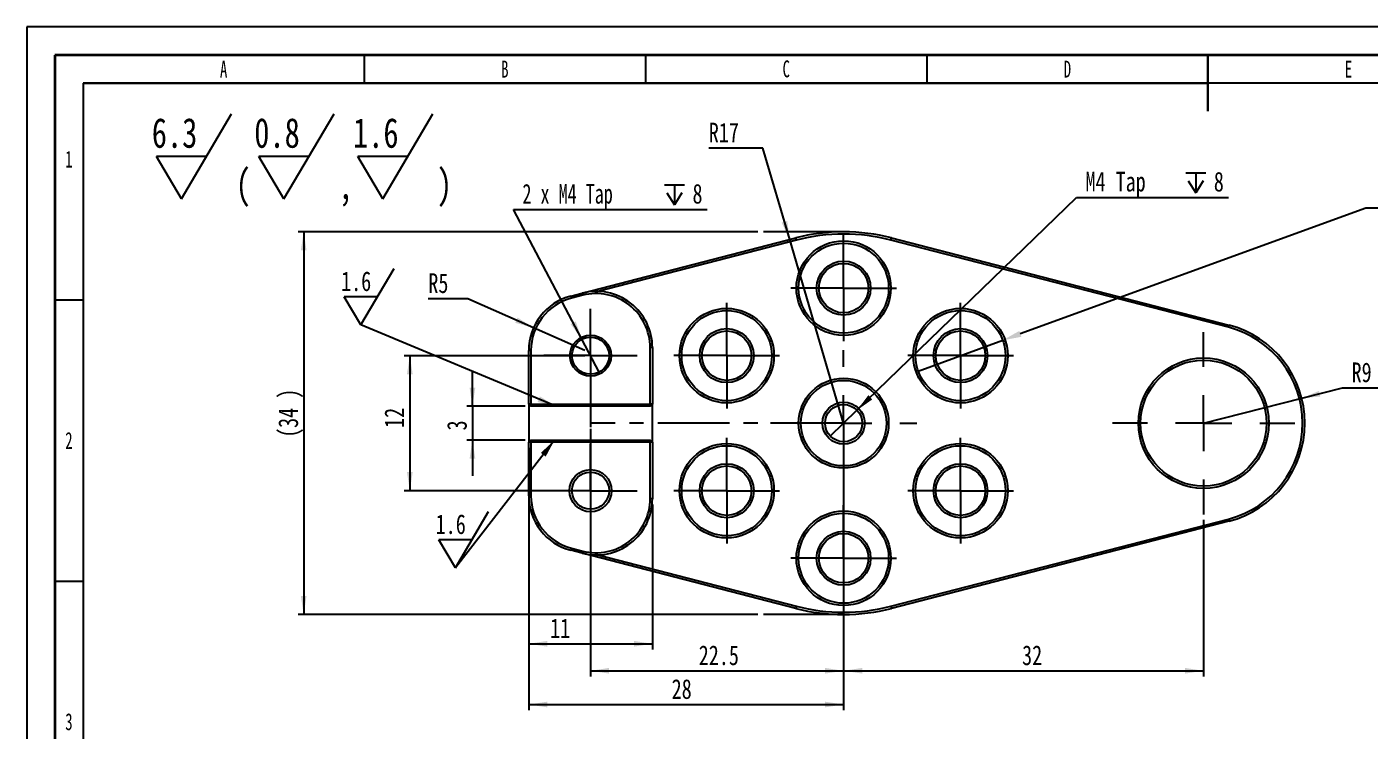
# Model space of a CAD drawing. Header units: millimetres. Extents: x 0 to 420, y -16 to 298.
# Drawn here: x 0 to 238.8, y 172.8 to 298 of the extents above; entities that cross this region are included whole.
import ezdxf

# ---------------------------------------------------------------- set-up
doc = ezdxf.new("R2010")
doc.units = ezdxf.units.MM
doc.header["$PDSIZE"] = -1
doc.linetypes.add('CENTERX2', pattern=[20.32, 12.7, -2.54, 2.54, -2.54])
for name, color, linetype in [('SLD-0', 179, 'Continuous'), ('가는실선', 7, 'Continuous'), ('레이어10', 30, 'Continuous'), ('중심선', 1, 'CENTERX2'), ('치수선', 104, 'Continuous')]:
    doc.layers.add(name, color=color, linetype=linetype)
doc.layers.add('도면층1', color=4, linetype='Continuous', lineweight=35)
doc.layers.add('도면층2', color=3, linetype='Continuous', lineweight=25)
doc.styles.add('SLDTEXTSTYLE0', font='TXT', dxfattribs={"width": 0.75})
doc.styles.add('SLDTEXTSTYLE10', font='TXT', dxfattribs={"width": 0.675})
doc.styles.add('SLDTEXTSTYLE5', font='TXT', dxfattribs={"width": 0.638186})
doc.dimstyles.new('SLDDIMSTYLE0', dxfattribs={"dimtxt": 3.5, "dimasz": 3.302, "dimexe": 0, "dimexo": 0.0625, "dimgap": 0.875, "dimtad": 1, "dimdec": 3, "dimlfac": 0.5, "dimrnd": 1e-09, "dimzin": 12, "dimdsep": 46, "dimtxsty": 'SLDTEXTSTYLE0', "dimsah": 1, "dimcen": 0.09, "dimadec": 0, "dimazin": 3, "dimtfac": 1, "dimtdec": 3, "dimtmove": 0, "dimatfit": 0, "dimfxl": 1, "dimfrac": 2, "dimtolj": 1, "dimtzin": 12, "dimarcsym": 0})
doc.dimstyles.new('SLDDIMSTYLE1', dxfattribs={"dimtxt": 3.5, "dimasz": 3.302, "dimexe": 0, "dimexo": 0.0625, "dimgap": 0.875, "dimtad": 1, "dimdec": 3, "dimlfac": 0.5, "dimrnd": 1e-09, "dimzin": 12, "dimdsep": 46, "dimtxsty": 'SLDTEXTSTYLE0', "dimsah": 1, "dimcen": 0.09, "dimadec": 0, "dimazin": 3, "dimtfac": 1, "dimtdec": 3, "dimtofl": 0, "dimtmove": 0, "dimatfit": 3, "dimfxl": 1, "dimfrac": 2, "dimtolj": 1, "dimtzin": 12, "dimarcsym": 0})
doc.dimstyles.new('SLDDIMSTYLE4', dxfattribs={"dimtxt": 0.18, "dimasz": 3.302, "dimexe": 0, "dimexo": 0.0625, "dimgap": 0, "dimtad": 0, "dimtih": 1, "dimtoh": 1, "dimdec": 0, "dimrnd": 1e-09, "dimzin": 0, "dimdsep": 46, "dimtxsty": 'Standard', "dimsah": 1, "dimcen": 0.09, "dimadec": 0, "dimazin": 0, "dimtfac": 3.302, "dimtdec": 0, "dimtofl": 0, "dimtmove": 0, "dimatfit": 3, "dimfxl": 1, "dimfrac": 2, "dimtolj": 1, "dimtzin": 0, "dimarcsym": 0})
doc.dimstyles.new('SLDDIMSTYLE6', dxfattribs={"dimtxt": 3.5, "dimasz": 3.302, "dimexe": 0, "dimexo": 0.0625, "dimgap": 0.875, "dimtad": 0, "dimtih": 1, "dimtoh": 1, "dimdec": 3, "dimlfac": 0.5, "dimrnd": 1e-09, "dimzin": 12, "dimdsep": 46, "dimtxsty": 'SLDTEXTSTYLE0', "dimblk1": 'NONE', "dimsah": 1, "dimcen": 0, "dimadec": 0, "dimazin": 3, "dimtfac": 1, "dimtdec": 3, "dimtmove": 0, "dimatfit": 3, "dimldrblk": 'NONE', "dimfxl": 1, "dimfrac": 2, "dimtolj": 1, "dimtzin": 12, "dimarcsym": 0})
doc.dimstyles.new('SLDDIMSTYLE7', dxfattribs={"dimtxt": 3.5, "dimasz": 3.302, "dimexe": 0, "dimexo": 0.0625, "dimgap": 0.875, "dimtad": 0, "dimtih": 1, "dimtoh": 1, "dimdec": 3, "dimlfac": 0.5, "dimrnd": 1e-09, "dimzin": 12, "dimdsep": 46, "dimtxsty": 'SLDTEXTSTYLE0', "dimsah": 1, "dimcen": 0, "dimadec": 0, "dimazin": 3, "dimtfac": 1, "dimtdec": 3, "dimtofl": 0, "dimtmove": 0, "dimatfit": 3, "dimfxl": 1, "dimfrac": 2, "dimtolj": 1, "dimtzin": 12, "dimarcsym": 0})
doc.dimstyles.new('SLDDIMSTYLE8', dxfattribs={"dimtxt": 3.5, "dimasz": 3.302, "dimexe": 0, "dimexo": 0.0625, "dimgap": 0.875, "dimtad": 0, "dimtih": 1, "dimtoh": 1, "dimdec": 3, "dimlfac": 0.5, "dimrnd": 1e-09, "dimzin": 12, "dimdsep": 46, "dimtxsty": 'SLDTEXTSTYLE0', "dimblk1": 'NONE', "dimsah": 1, "dimcen": 0, "dimadec": 0, "dimazin": 3, "dimtfac": 1, "dimtdec": 3, "dimtmove": 0, "dimatfit": 3, "dimldrblk": 'NONE', "dimfxl": 1, "dimfrac": 2, "dimtolj": 1, "dimtzin": 12, "dimarcsym": 0})

# ---------------------------------------------------------------- blocks, each defined once
blk = doc.blocks.new('SW_NOTE_0')
at = {"layer": '가는실선', "color": 0}
for p, q in [((5.28, -7.56), (14.2, 7.56)), ((23.5, -7.56), (32.42, 7.56)), ((41.07, -7.56), (49.98, 7.56)), ((5.28, -7.56), (0.82, 0)), ((9.74, 0), (0.82, 0)), ((23.5, -7.56), (19.04, 0)), ((27.96, 0), (19.04, 0)), ((41.07, -7.56), (36.61, 0)), ((45.53, 0), (36.61, 0))]:
    blk.add_line(p, q, dxfattribs=at)
at = {"layer": '가는실선', "color": 0, "attachment_point": 1, "style": 'SLDTEXTSTYLE0'}
for s, insert, char_height in [('6.3', (0, 6.82), 5.292), ('0.8', (18.22, 6.82), 5.292), ('1.6', (35.78, 6.82), 5.292), ('(', (14.91, -2.3), 5.29), (')', (50.69, -2.3), 5.29), (',', (33.13, -2.3), 5.29)]:
    blk.add_mtext(s, dxfattribs=dict(at, insert=insert, char_height=char_height))
blk = doc.blocks.new('_D_12')
at = {"layer": '치수선', "transparency": 16777216}
for p, q in [((100.22, 226.57), (100.22, 182.57)), ((145.22, 226.57), (145.22, 182.57)), ((100.22, 183.57), (145.22, 183.57))]:
    blk.add_line(p, q, dxfattribs=at)
for points in [[(100.22, 183.57), (103.52, 183.07), (103.52, 184.08)], [(145.22, 183.57), (141.92, 184.08), (141.92, 183.07)]]:
    blk.add_solid(points, dxfattribs=at)
at = {"layer": '치수선', "transparency": 16777216, "insert": (119.46, 188.08), "char_height": 3.5, "attachment_point": 1, "style": 'SLDTEXTSTYLE0'}
blk.add_mtext('22.5', dxfattribs=at)
blk = doc.blocks.new('_D_13')
at = {"layer": '레이어10', "transparency": 16777216}
for p, q in [((129.96, 261.57), (48.22, 261.57)), ((49.22, 261.57), (49.22, 193.57)), ((129.96, 193.57), (48.22, 193.57))]:
    blk.add_line(p, q, dxfattribs=at)
for points in [[(49.22, 261.57), (48.71, 258.27), (49.73, 258.27)], [(49.22, 193.57), (49.73, 196.88), (48.71, 196.88)]]:
    blk.add_solid(points, dxfattribs=at)
at = {"layer": '레이어10', "transparency": 16777216, "char_height": 3.5, "attachment_point": 1, "rotation": 90, "style": 'SLDTEXTSTYLE0'}
for s, insert in [(')', (44.71, 231.9)), ('34', (44.71, 226.73)), ('(', (44.71, 225.01))]:
    blk.add_mtext(s, dxfattribs=dict(at, insert=insert))
blk = doc.blocks.new('_D_14')
at = {"layer": '치수선', "transparency": 16777216}
for p, q in [((130.85, 276.46), (121.25, 276.46)), ((135.63, 260.19), (130.85, 276.46)), ((145.22, 227.57), (135.63, 260.19))]:
    blk.add_line(p, q, dxfattribs=at)
blk.add_arc((145.22, 227.57), 34, 106.1622, 108.0684, dxfattribs=at)
blk.add_solid([(135.63, 260.19), (135.19, 263.5), (134.21, 263.22)], dxfattribs=at)
at = {"layer": '치수선', "transparency": 16777216, "insert": (121.25, 280.97), "char_height": 3.5, "attachment_point": 1, "style": 'SLDTEXTSTYLE0'}
blk.add_mtext('R17', dxfattribs=at)
blk = doc.blocks.new('_D_15')
at = {"layer": '치수선', "transparency": 16777216}
for p, q in [((78.39, 249.7), (71.38, 249.7)), ((90.08, 244.53), (78.39, 249.7)), ((99.22, 240.48), (90.08, 244.53))]:
    blk.add_line(p, q, dxfattribs=at)
blk.add_solid([(90.08, 244.53), (87.26, 246.33), (86.85, 245.4)], dxfattribs=at)
at = {"layer": '치수선', "transparency": 16777216, "insert": (71.38, 254.21), "char_height": 3.5, "attachment_point": 1, "style": 'SLDTEXTSTYLE0'}
blk.add_mtext('R5', dxfattribs=at)
blk = doc.blocks.new('_D_16')
at = {"layer": '치수선', "transparency": 16777216}
for p, q in [((99.22, 239.57), (67.09, 239.57)), ((68.09, 239.57), (68.09, 215.57)), ((99.22, 215.57), (67.09, 215.57))]:
    blk.add_line(p, q, dxfattribs=at)
for points in [[(68.09, 239.57), (67.58, 236.27), (68.6, 236.27)], [(68.09, 215.57), (68.6, 218.88), (67.58, 218.88)]]:
    blk.add_solid(points, dxfattribs=at)
at = {"layer": '치수선', "transparency": 16777216, "insert": (63.58, 226.73), "char_height": 3.5, "attachment_point": 1, "rotation": 90, "style": 'SLDTEXTSTYLE0'}
blk.add_mtext('12', dxfattribs=at)
blk = doc.blocks.new('_D_17')
at = {"layer": '치수선', "transparency": 16777216}
for p, q in [((79.22, 230.57), (79.22, 236.92)), ((88.62, 230.57), (78.22, 230.57)), ((79.22, 230.57), (79.22, 224.57)), ((88.62, 224.57), (78.22, 224.57)), ((79.22, 224.57), (79.22, 218.22))]:
    blk.add_line(p, q, dxfattribs=at)
for points in [[(79.22, 230.57), (79.73, 233.88), (78.71, 233.88)], [(79.22, 224.57), (78.71, 221.27), (79.73, 221.27)]]:
    blk.add_solid(points, dxfattribs=at)
at = {"layer": '치수선', "transparency": 16777216, "insert": (74.71, 226.28), "char_height": 3.5, "attachment_point": 1, "rotation": 90, "style": 'SLDTEXTSTYLE0'}
blk.add_mtext('3', dxfattribs=at)
blk = doc.blocks.new('_D_18')
at = {"layer": '치수선', "transparency": 16777216}
for p, q in [((89.22, 223.17), (89.22, 187.37)), ((111.22, 213.15), (111.22, 187.37)), ((89.22, 188.37), (111.22, 188.37))]:
    blk.add_line(p, q, dxfattribs=at)
for points in [[(89.22, 188.37), (92.52, 187.86), (92.52, 188.88)], [(111.22, 188.37), (107.92, 188.88), (107.92, 187.86)]]:
    blk.add_solid(points, dxfattribs=at)
at = {"layer": '치수선', "transparency": 16777216, "insert": (93.03, 192.88), "char_height": 3.5, "attachment_point": 1, "style": 'SLDTEXTSTYLE0'}
blk.add_mtext('11', dxfattribs=at)
blk = doc.blocks.new('_D_19')
at = {"layer": '치수선', "transparency": 16777216}
for p, q in [((145.22, 226.57), (145.22, 176.57)), ((89.22, 223.17), (89.22, 176.57)), ((89.22, 177.57), (145.22, 177.57))]:
    blk.add_line(p, q, dxfattribs=at)
for points in [[(89.22, 177.57), (92.52, 177.07), (92.52, 178.08)], [(145.22, 177.57), (141.92, 178.08), (141.92, 177.07)]]:
    blk.add_solid(points, dxfattribs=at)
at = {"layer": '치수선', "transparency": 16777216, "insert": (114.64, 182.08), "char_height": 3.5, "attachment_point": 1, "style": 'SLDTEXTSTYLE0'}
blk.add_mtext('28', dxfattribs=at)
blk = doc.blocks.new('_D_20')
at = {"layer": '치수선', "transparency": 16777216}
for p, q in [((145.22, 226.57), (145.22, 182.57)), ((209.22, 210.37), (209.22, 182.57)), ((145.22, 183.57), (209.22, 183.57))]:
    blk.add_line(p, q, dxfattribs=at)
for points in [[(145.22, 183.57), (148.52, 183.07), (148.52, 184.08)], [(209.22, 183.57), (205.92, 184.08), (205.92, 183.07)]]:
    blk.add_solid(points, dxfattribs=at)
at = {"layer": '치수선', "transparency": 16777216, "insert": (176.95, 188.08), "char_height": 3.5, "attachment_point": 1, "style": 'SLDTEXTSTYLE0'}
blk.add_mtext('32', dxfattribs=at)
blk = doc.blocks.new('_D_21')
at = {"layer": '치수선', "transparency": 16777216}
for p, q in [((209.22, 227.57), (226.67, 232)), ((226.67, 232), (233.94, 233.85)), ((233.94, 233.85), (240.95, 233.85))]:
    blk.add_line(p, q, dxfattribs=at)
blk.add_solid([(226.67, 232), (229.99, 232.32), (229.74, 233.31)], dxfattribs=at)
at = {"layer": '치수선', "transparency": 16777216, "insert": (235.53, 238.36), "char_height": 3.5, "attachment_point": 1, "style": 'SLDTEXTSTYLE0'}
blk.add_mtext('R9', dxfattribs=at)
blk = doc.blocks.new('SW_SYMBOL_HOLE_DEPTH')
at = {"layer": '치수선', "color": 0}
for p, q in [((0, 875), (800, 875)), ((100, 555), (400, 75)), ((400, 875), (400, 75)), ((700, 555), (400, 75))]:
    blk.add_line(p, q, dxfattribs=at)
blk = doc.blocks.new('_D_22')
at = {"layer": '치수선', "transparency": 16777216}
for p, q in [((147.59, 229.87), (186.63, 267.69)), ((186.63, 267.69), (213.62, 267.69)), ((142.85, 225.28), (147.59, 229.87))]:
    blk.add_line(p, q, dxfattribs=at)
blk.add_solid([(147.59, 229.87), (150.32, 231.8), (149.61, 232.53)], dxfattribs=at)
at = {"layer": '치수선', "transparency": 16777216, "xscale": 0.004470703125, "yscale": 0.004470703125, "zscale": 0.004470703125}
blk.add_blockref('SW_SYMBOL_HOLE_DEPTH', (206.04, 268.17), dxfattribs=at)
at = {"layer": '치수선', "transparency": 16777216, "char_height": 3.5, "attachment_point": 1, "style": 'SLDTEXTSTYLE0'}
for s, insert in [('M4 Tap', (188.22, 272.25)), ('8', (211.04, 272.25))]:
    blk.add_mtext(s, dxfattribs=dict(at, insert=insert))
blk = doc.blocks.new('_None')
blk = doc.blocks.new('_D_23')
at = {"layer": '치수선', "transparency": 16777216}
for p, q in [((98.68, 242.49), (86.53, 265.53)), ((86.53, 265.53), (120.93, 265.53)), ((101.76, 236.65), (98.68, 242.49))]:
    blk.add_line(p, q, dxfattribs=at)
blk.add_solid([(98.68, 242.49), (97.59, 245.65), (96.69, 245.18)], dxfattribs=at)
at = {"layer": '치수선', "transparency": 16777216, "xscale": 0.004470703125, "yscale": 0.004470703125, "zscale": 0.004470703125}
blk.add_blockref('SW_SYMBOL_HOLE_DEPTH', (113.35, 266.02), dxfattribs=at)
at = {"layer": '치수선', "transparency": 16777216, "char_height": 3.5, "attachment_point": 1}
for s, insert, style in [('2 x M4 Tap', (88.11, 270.1), 'SLDTEXTSTYLE10'), ('8', (118.35, 270.1), 'SLDTEXTSTYLE0')]:
    blk.add_mtext(s, dxfattribs=dict(at, insert=insert, style=style))
blk = doc.blocks.new('_D_24')
at = {"layer": 'Defpoints', "color": 0, "transparency": 16777216}
for p in [(173.52, 242.31), (158.49, 236.84)]:
    blk.add_point(p, dxfattribs=at)
at = {"layer": '치수선', "color": 0, "lineweight": -2, "transparency": 16777216}
for p, q in [((238.05, 265.8), (176.63, 243.44)), ((241.35, 265.8), (238.05, 265.8)), ((158.49, 236.84), (173.52, 242.31))]:
    blk.add_line(p, q, dxfattribs=at)
at = {"layer": '치수선', "color": 0, "transparency": 16777216}
blk.add_solid([(176.44, 243.96), (176.81, 242.92), (173.52, 242.31)], dxfattribs=at)
at = {"layer": '치수선', "color": 0, "transparency": 16777216, "insert": (242.22, 276.3), "char_height": 3.5, "attachment_point": 1, "style": 'SLDTEXTSTYLE0'}
blk.add_mtext('\\A1;6 x ∅8 {\\fGDT|b0|i0|c0|p2;x}6\\P6 x %%C4.4 Hole THRU\\PEqually 60%%D\\PPCD %%C24', dxfattribs=at)
blk = doc.blocks.new('SW_CENTERMARKSYMBOL_10')
at = {"layer": '중심선', "color": 0}
for p, q in [((0, 5), (0, 9.4)), ((0, 0), (0, 5)), ((-5, 0), (-9.4, 0)), ((0, 0), (-5, 0)), ((0, 0), (0, -5)), ((0, 0), (5, 0)), ((5, 0), (9.4, 0)), ((0, -5), (0, -9.4))]:
    blk.add_line(p, q, dxfattribs=at)
blk = doc.blocks.new('SW_CENTERMARKSYMBOL_11')
at = {"layer": '중심선', "color": 0}
for p, q in [((0, 5), (0, 9.4)), ((0, 0), (0, 5)), ((-5, 0), (-9.4, 0)), ((0, 0), (-5, 0)), ((0, 0), (0, -5)), ((0, 0), (5, 0)), ((5, 0), (9.4, 0)), ((0, -5), (0, -9.4))]:
    blk.add_line(p, q, dxfattribs=at)
blk = doc.blocks.new('SW_CENTERMARKSYMBOL_12')
at = {"layer": '중심선', "color": 0}
for p, q in [((0, 5), (0, 9.4)), ((0, 0), (0, 5)), ((-5, 0), (-9.4, 0)), ((0, 0), (-5, 0)), ((0, 0), (0, -5)), ((0, 0), (5, 0)), ((5, 0), (9.4, 0)), ((0, -5), (0, -9.4))]:
    blk.add_line(p, q, dxfattribs=at)
blk = doc.blocks.new('SW_CENTERMARKSYMBOL_13')
at = {"layer": '중심선', "color": 0}
for p, q in [((0, 5), (0, 9.4)), ((0, 0), (0, 5)), ((-5, 0), (-9.4, 0)), ((0, 0), (-5, 0)), ((0, 0), (0, -5)), ((0, 0), (5, 0)), ((5, 0), (9.4, 0)), ((0, -5), (0, -9.4))]:
    blk.add_line(p, q, dxfattribs=at)
blk = doc.blocks.new('SW_CENTERMARKSYMBOL_14')
at = {"layer": '중심선', "color": 0}
for p, q in [((0, 5), (0, 9.4)), ((0, 0), (0, 5)), ((-5, 0), (-9.4, 0)), ((0, 0), (-5, 0)), ((0, 0), (0, -5)), ((0, 0), (5, 0)), ((5, 0), (9.4, 0)), ((0, -5), (0, -9.4))]:
    blk.add_line(p, q, dxfattribs=at)
blk = doc.blocks.new('SW_CENTERMARKSYMBOL_15')
at = {"layer": '중심선', "color": 0}
for p, q in [((0, 5), (0, 9.4)), ((0, 0), (0, 5)), ((-5, 0), (-9.4, 0)), ((0, 0), (-5, 0)), ((0, 0), (0, -5)), ((0, 0), (5, 0)), ((5, 0), (9.4, 0)), ((0, -5), (0, -9.4))]:
    blk.add_line(p, q, dxfattribs=at)
blk = doc.blocks.new('SW_CENTERMARKSYMBOL_16')
at = {"layer": '중심선', "color": 0}
for p, q in [((0, 10), (0, 16.2)), ((0, 0), (0, 5)), ((-10, 0), (-16.2, 0)), ((0, 0), (-5, 0)), ((0, 0), (0, -5)), ((0, 0), (5, 0)), ((10, 0), (16.2, 0)), ((0, -10), (0, -16.2))]:
    blk.add_line(p, q, dxfattribs=at)
blk = doc.blocks.new('SW_CENTERMARKSYMBOL_17')
at = {"layer": '중심선', "color": 0}
for p, q in [((0, 10), (0, 13)), ((0, 0), (0, 5)), ((-10, 0), (-13, 0)), ((0, 0), (-5, 0)), ((0, 0), (0, -5)), ((0, 0), (5, 0)), ((10, 0), (13, 0)), ((0, -10), (0, -13))]:
    blk.add_line(p, q, dxfattribs=at)
blk = doc.blocks.new('SW_CENTERMARKSYMBOL_18')
at = {"layer": '중심선', "color": 0}
for p, q in [((0, 5), (0, 8.3)), ((0, 0), (0, 5)), ((-5, 0), (-8.3, 0)), ((0, 0), (-5, 0)), ((0, 0), (0, -5)), ((0, 0), (5, 0)), ((5, 0), (8.3, 0)), ((0, -5), (0, -8.3))]:
    blk.add_line(p, q, dxfattribs=at)
blk = doc.blocks.new('SW_CENTERMARKSYMBOL_19')
at = {"layer": '중심선', "color": 0}
for p, q in [((0, 5), (0, 8.3)), ((0, 0), (0, 5)), ((-5, 0), (-8.3, 0)), ((0, 0), (-5, 0)), ((0, 0), (0, -5)), ((0, 0), (5, 0)), ((5, 0), (8.3, 0)), ((0, -5), (0, -8.3))]:
    blk.add_line(p, q, dxfattribs=at)
blk = doc.blocks.new('SW_SFSYMBOL_2')
at = {"layer": '가는실선', "color": 0}
for p, q in [((0, 0), (5.9, 10)), ((0, 0), (-2.95, 5)), ((2.95, 5), (-2.95, 5))]:
    blk.add_line(p, q, dxfattribs=at)
at = {"layer": '가는실선', "color": 0, "insert": (-3.51, 9.51), "char_height": 3.5, "attachment_point": 1, "style": 'SLDTEXTSTYLE0'}
blk.add_mtext('1.6', dxfattribs=at)
blk = doc.blocks.new('SW_SFSYMBOL_3')
at = {"layer": '가는실선', "color": 0}
for p, q in [((0, 0), (5.9, 10)), ((0, 0), (-2.95, 5)), ((2.95, 5), (-2.95, 5))]:
    blk.add_line(p, q, dxfattribs=at)
at = {"layer": '가는실선', "color": 0, "insert": (-3.51, 9.51), "char_height": 3.5, "attachment_point": 1, "style": 'SLDTEXTSTYLE0'}
blk.add_mtext('1.6', dxfattribs=at)

msp = doc.modelspace()

# ---------------------------------------------------------------- linework, layer by layer
at = {"color": 7, "linetype": 'Continuous', "lineweight": 25}
for p, q in [((98.72192, 250.68182), (136.72192, 260.49338)), ((136.82192, 260.10608), (136.72192, 260.49338)), ((153.62192, 260.10608), (153.72192, 260.49338)), ((153.72192, 260.49338), (213.72192, 245.00144)), ((136.82192, 260.10608), (101.53301, 250.99452)), ((213.62192, 244.61414), (153.62192, 260.10608)), ((96.72192, 250.16542), (98.72192, 250.68182)), ((96.72192, 250.16542), (96.82192, 249.77812)), ((98.82192, 250.29452), (96.82192, 249.77812)), ((98.72192, 250.68182), (98.82192, 250.29452)), ((213.62192, 244.61414), (213.72192, 245.00144)), ((89.62192, 240.48296), (89.22192, 240.48296)), ((89.22192, 230.97302), (89.22192, 240.48296)), ((89.62192, 240.48296), (89.62192, 230.97302)), ((111.22192, 240.99936), (110.82192, 240.99936)), ((110.82192, 230.97302), (110.82192, 240.99936)), ((111.22192, 240.99936), (111.22192, 230.97302)), ((89.62192, 230.97302), (89.22192, 230.97302)), ((89.22192, 230.97302), (89.62192, 230.57302)), ((89.22192, 230.97302), (89.22192, 224.17302)), ((89.62192, 230.97302), (110.82192, 230.97302)), ((89.62192, 230.97302), (89.62192, 230.57302)), ((110.82192, 230.57302), (89.62192, 230.57302)), ((111.22192, 230.97302), (110.82192, 230.97302)), ((111.22192, 230.97302), (110.82192, 230.57302)), ((110.82192, 230.97302), (110.82192, 230.57302)), ((111.22192, 224.17302), (111.22192, 230.97302)), ((89.62192, 224.57302), (89.22192, 224.17302)), ((89.62192, 224.57302), (110.82192, 224.57302)), ((89.62192, 224.57302), (89.62192, 224.17302)), ((110.82192, 224.57302), (110.82192, 224.17302)), ((111.22192, 224.17302), (110.82192, 224.57302)), ((89.22192, 214.66307), (89.22192, 224.17302)), ((89.62192, 224.17302), (89.22192, 224.17302)), ((110.82192, 224.17302), (89.62192, 224.17302)), ((89.62192, 224.17302), (89.62192, 214.66307)), ((110.82192, 214.14668), (110.82192, 224.17302)), ((111.22192, 224.17302), (110.82192, 224.17302)), ((111.22192, 224.17302), (111.22192, 214.14668)), ((89.62192, 214.66307), (89.22192, 214.66307)), ((111.22192, 214.14668), (110.82192, 214.14668)), ((153.62192, 195.03996), (213.62192, 210.53189)), ((213.62192, 210.53189), (213.72192, 210.14459)), ((213.72192, 210.14459), (153.72192, 194.65266)), ((96.82192, 205.36791), (96.72192, 204.98061)), ((98.72192, 204.46422), (96.72192, 204.98061)), ((96.82192, 205.36791), (98.82192, 204.85152)), ((98.82192, 204.85152), (98.72192, 204.46422)), ((136.72192, 194.65266), (98.72192, 204.46422)), ((101.53301, 204.15152), (136.82192, 195.03996)), ((136.82192, 195.03996), (136.72192, 194.65266)), ((153.62192, 195.03996), (153.72192, 194.65266))]:
    msp.add_line(p, q, dxfattribs=at)
for centre, radius in [((145.22192, 251.57302), 8.4), ((145.22192, 251.57302), 8), ((145.22192, 251.57302), 4.8), ((145.22192, 251.57302), 4.4), ((124.43731, 239.57302), 8.4), ((124.43731, 239.57302), 8), ((166.00653, 239.57302), 8.4), ((166.00653, 239.57302), 8), ((124.43731, 239.57302), 4.8), ((124.43731, 239.57302), 4.4), ((166.00653, 239.57302), 4.8), ((166.00653, 239.57302), 4.4), ((100.22192, 239.57302), 3.65656), ((100.22192, 239.57302), 3.3), ((209.22192, 227.57302), 11.6), ((209.22192, 227.57302), 11.2), ((145.22192, 227.57302), 8), ((145.22192, 227.57302), 7.6), ((145.22192, 227.57302), 3.75), ((145.22192, 227.57302), 3.3), ((124.43731, 215.57302), 8.4), ((124.43731, 215.57302), 8), ((166.00653, 215.57302), 8.4), ((166.00653, 215.57302), 8), ((124.43731, 215.57302), 4.8), ((124.43731, 215.57302), 4.4), ((166.00653, 215.57302), 4.8), ((166.00653, 215.57302), 4.4), ((100.22192, 215.57302), 3.75), ((100.22192, 215.57302), 3.3), ((145.22192, 203.57302), 8.4), ((145.22192, 203.57302), 8), ((145.22192, 203.57302), 4.8), ((145.22192, 203.57302), 4.4)]:
    msp.add_circle(centre, radius, dxfattribs=at)
for centre, radius, start, end in [((145.22192, 227.57302), 34, 75.5224878, 104.4775122), ((145.22192, 227.57302), 33.6, 75.5224878, 104.4775122), ((101.22192, 240.99936), 10, 0, 104.4775122), ((99.22192, 240.48296), 10, 104.4775122, 180), ((99.22192, 240.48296), 9.6, 104.4775122, 180), ((101.22192, 240.99936), 9.6, 0, 104.4775122), ((209.22192, 227.57302), 17.6, 284.4775122, 75.5224878), ((209.22192, 227.57302), 18, 284.4775122, 75.5224878), ((99.22192, 214.66307), 10, 180, 255.5224878), ((99.22192, 214.66307), 9.6, 180, 255.5224878), ((101.22192, 214.14668), 10, 255.5224878, 0), ((101.22192, 214.14668), 9.6, 255.5224878, 0), ((145.22192, 227.57302), 34, 255.5224878, 284.4775122), ((145.22192, 227.57302), 33.6, 255.5224878, 284.4775122)]:
    msp.add_arc(centre, radius, start, end, dxfattribs=at)
at = {"layer": 'SLD-0', "color": 7}
for p, q in [((420, 298), (0, 298)), ((0, 298), (0, 1))]:
    msp.add_line(p, q, dxfattribs=at)
at = {"layer": '도면층1', "color": 7}
for p, q in [((415, 293), (5, 293)), ((5, 293), (5, 6))]:
    msp.add_line(p, q, dxfattribs=at)
at = {"layer": '도면층2', "color": 7}
for p, q in [((60, 293), (60, 288)), ((110, 293), (110, 288)), ((160, 293), (160, 288)), ((210, 283), (210, 293)), ((210, 293), (210, 288)), ((410, 288), (10, 288)), ((10, 288), (10, 11)), ((10, 288), (210, 288)), ((10, 288), (10, 149.5)), ((210, 288), (210, 283)), ((5, 249.5), (10, 249.5)), ((5, 199.5), (10, 199.5))]:
    msp.add_line(p, q, dxfattribs=at)
at = {"layer": '레이어10'}
for p, q in [((145.22192, 261.57302), (130.95813, 261.57302)), ((145.22192, 193.57302), (130.95813, 193.57302))]:
    msp.add_line(p, q, dxfattribs=at)
at = {"layer": '중심선'}
for p, q in [((100.22192, 239.57302), (100.22192, 215.57302)), ((145.22192, 227.57302), (100.22192, 227.57302))]:
    msp.add_line(p, q, dxfattribs=at)

# ---------------------------------------------------------------- block references
at = {"layer": '가는실선'}
for name, p in [('SW_NOTE_0', (22.21178, 274.9879)), ('SW_SFSYMBOL_3', (59.38126, 245.03938)), ('SW_SFSYMBOL_2', (76.19551, 201.86205))]:
    msp.add_blockref(name, p, dxfattribs=at)
at = {"layer": '중심선'}
for name, p in [('SW_CENTERMARKSYMBOL_14', (145.22192, 251.57302)), ('SW_CENTERMARKSYMBOL_15', (124.43731, 239.57302)), ('SW_CENTERMARKSYMBOL_13', (166.00653, 239.57302)), ('SW_CENTERMARKSYMBOL_19', (100.22192, 239.57302)), ('SW_CENTERMARKSYMBOL_16', (209.22192, 227.57302)), ('SW_CENTERMARKSYMBOL_17', (145.22192, 227.57302)), ('SW_CENTERMARKSYMBOL_10', (124.43731, 215.57302)), ('SW_CENTERMARKSYMBOL_12', (166.00653, 215.57302)), ('SW_CENTERMARKSYMBOL_18', (100.22192, 215.57302)), ('SW_CENTERMARKSYMBOL_11', (145.22192, 203.57302))]:
    msp.add_blockref(name, p, dxfattribs=at)

# ---------------------------------------------------------------- texts
at = {"layer": '도면층2', "color": 7, "char_height": 3, "attachment_point": 2, "style": 'SLDTEXTSTYLE5'}
for s, insert in [('A', (34.98602, 291.9922)), ('B', (84.98602, 291.9922)), ('C', (135.01353, 292.0432)), ('D', (185.01353, 291.9922)), ('E', (234.98602, 291.9922)), ('1', (7.47838, 275.9982)), ('2', (7.47838, 225.9982)), ('3', (7.47838, 176.0237))]:
    msp.add_mtext(s, dxfattribs=dict(at, insert=insert))

# ---------------------------------------------------------------- dimensions: what is measured, and where the dimension line sits
at = {"layer": '레이어10'}
dim = msp.add_linear_dim(base=(49.22192, 193.57302), p1=(130.95813, 261.57302), p2=(130.95813, 193.57302), angle=90, text='(<>)', dimstyle='SLDDIMSTYLE1', dxfattribs=at)
dim.commit()
dim.dimension.update_dxf_attribs({"geometry": '_D_13', "text_midpoint": (49.22192, 229.31527), "dimtype": 160})
at = {"layer": '치수선'}
for center, mpoint, picture, middle in [((145.22192, 227.57302), (135.63157, 260.19242), '_D_14', (125.25796, 279.23875)), ((99.22192, 240.48296), (90.07708, 244.52918), '_D_15', (74.08819, 252.48025)), ((209.22192, 227.57302), (226.66821, 232.00324), '_D_21', (238.24239, 236.62915))]:
    dim = msp.add_radius_dim(center=center, mpoint=mpoint, dimstyle='SLDDIMSTYLE7', dxfattribs=at)
    dim.commit()
    dim.dimension.update_dxf_attribs({"geometry": picture, "text_midpoint": middle, "dimtype": 164})
dim = msp.add_diameter_dim_2p(p1=(158.48914, 236.83644), p2=(173.52392, 242.30959), text='6 x <> {\\fGDT|b0|i0|c0|p2;x}6\\P6 x %%C4.4 Hole THRU\\PEqually 60%%D\\PPCD %%C24', dimstyle='SLDDIMSTYLE6', dxfattribs=at)
dim.commit()
dim.dimension.update_dxf_attribs({"geometry": '_D_24', "text_midpoint": (263.88111, 265.79843), "dimtype": 163})
for p1, p2, text, picture, middle in [((101.76169, 236.65426), (98.68216, 242.49177), '2 x M4 Tap {\\fGDT;x}8', '_D_23', (104.52447, 268.33853)), ((142.85175, 225.27687), (147.59209, 229.86917), 'M4 Tap {\\fGDT;x}8', '_D_22', (200.91917, 270.49079))]:
    dim = msp.add_diameter_dim_2p(p1=p1, p2=p2, text=text, dimstyle='SLDDIMSTYLE8', override={"dimpost": '<>'}, dxfattribs=at)
    dim.commit()
    dim.dimension.update_dxf_attribs({"geometry": picture, "text_midpoint": middle, "dimtype": 163})
for base, p1, p2, angle, dimstyle, picture, middle in [((68.08819, 215.57302), (100.22192, 239.57302), (100.22192, 215.57302), 90, 'SLDDIMSTYLE1', '_D_16', (68.08819, 229.31527)), ((79.22192, 224.57302), (89.62192, 230.57302), (89.62192, 224.57302), 90, 'SLDDIMSTYLE0', '_D_17', (79.22192, 227.57302)), ((145.22192, 177.57302), (89.22192, 224.17302), (145.22192, 227.57302), 0, 'SLDDIMSTYLE1', '_D_19', (117.22192, 177.57302))]:
    dim = msp.add_linear_dim(base=base, p1=p1, p2=p2, angle=angle, dimstyle=dimstyle, dxfattribs=at)
    dim.commit()
    dim.dimension.update_dxf_attribs({"geometry": picture, "text_midpoint": middle, "dimtype": 160})
for base, p1, p2, picture, middle in [((145.22192, 183.57302), (100.22192, 227.57302), (145.22192, 227.57302), '_D_12', (123.98373, 183.57302)), ((209.22192, 183.57302), (145.22192, 227.57302), (209.22192, 211.37302), '_D_20', (179.53373, 183.57302)), ((111.22192, 188.36773), (89.22192, 224.17302), (111.22192, 214.14668), '_D_18', (95.61726, 188.36773))]:
    dim = msp.add_linear_dim(base=base, p1=p1, p2=p2, dimstyle='SLDDIMSTYLE1', dxfattribs=at)
    dim.commit()
    dim.dimension.update_dxf_attribs({"geometry": picture, "text_midpoint": middle, "dimtype": 160})

# ---------------------------------------------------------------- leaders
at = {"layer": '가는실선'}
for points in [[(94.04767, 230.57302), (59.38126, 245.03938)], [(93.84009, 224.57302), (76.19551, 201.86205)]]:
    msp.add_leader(points, dimstyle='SLDDIMSTYLE4', dxfattribs=at)

doc.saveas('drawing.dxf')
